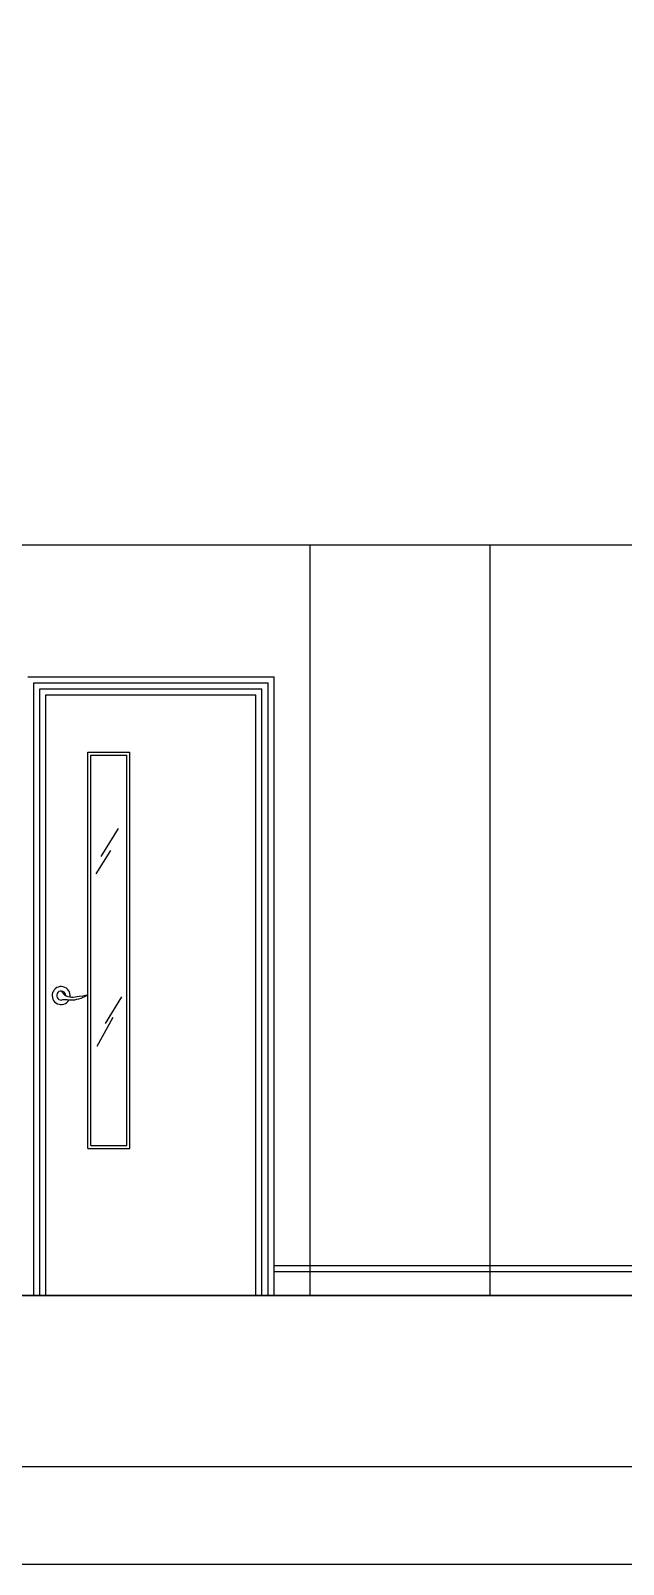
# Model space of a CAD drawing. Header units: inches. Extents: x 11.2 to 54.2, y 16.2 to 41.
# Drawn here: x 41.12 to 43.1, y 16.21 to 21.32 of the extents above; entities that cross this region are included whole.
import ezdxf

# ---------------------------------------------------------------- set-up
doc = ezdxf.new("R2010")
doc.units = ezdxf.units.IN
doc.header["$MEASUREMENT"] = 0
for name, color, linetype in [('02', 2, 'Continuous'), ('1', 1, 'Continuous'), ('4', 4, 'Continuous'), ('kadrbm', 4, 'Continuous')]:
    doc.layers.add(name, color=color, linetype=linetype)

# ---------------------------------------------------------------- blocks, each defined once
blk = doc.blocks.new('kadrbm')
at = {"layer": 'kadrbm', "color": 4}
blk.add_lwpolyline([(0, 0), (0, 24.7972), (21, 24.7972), (21, 0), (0, 0)], close=True, dxfattribs=at)
blk.add_lwpolyline([(20.6631, 0.3257), (20.6631, 24.4603), (0.3369, 24.4603), (0.3369, 0.3257), (20.6631, 0.3257)], dxfattribs=at)

msp = doc.modelspace()

# ---------------------------------------------------------------- linework, layer by layer
at = {"layer": '02'}
for p, q in [((41.134, 17.1039), (41.134, 19.1439)), ((41.134, 19.1439), (41.914, 19.1439)), ((41.154, 17.1039), (41.154, 19.1239)), ((41.154, 19.1239), (41.894, 19.1239)), ((41.894, 17.1039), (41.894, 19.1239)), ((41.914, 17.1039), (41.914, 19.1439)), ((41.415, 18.6597), (41.358, 18.5657)), ((41.3894, 18.5857), (41.3409, 18.5088)), ((41.4264, 18.0989), (41.3723, 18.0106)), ((41.3979, 18.0305), (41.3438, 17.9337)), ((41.934, 17.1839), (43.154, 17.1839))]:
    msp.add_line(p, q, dxfattribs=at)
msp.add_arc((41.2255, 18.1031), 0.015, 358.8276, 273.9363, dxfattribs=at)
msp.add_spline([(41.2265, 18.1181), (41.2328, 18.109), (41.2724, 18.0987), (41.3109, 18.1041), (41.2694, 18.0882), (41.2381, 18.0893), (41.2265, 18.0881)], degree=3, dxfattribs=at)
at = {"layer": '1'}
for p, q in [((40.554, 19.6039), (46.644, 19.6039)), ((42.054, 17.1039), (42.054, 19.6039)), ((42.654, 17.1039), (42.654, 19.6039)), ((41.114, 19.1639), (41.934, 19.1639)), ((41.934, 17.1039), (41.934, 19.1639)), ((41.174, 17.1039), (41.174, 19.1039)), ((41.174, 19.1039), (41.874, 19.1039)), ((41.874, 17.1039), (41.874, 19.1039)), ((41.314, 17.5939), (41.314, 18.9139)), ((41.314, 18.9139), (41.454, 18.9139)), ((41.324, 17.6039), (41.324, 18.9039)), ((41.324, 18.9039), (41.444, 18.9039)), ((41.444, 17.6039), (41.444, 18.9039)), ((41.454, 17.5939), (41.454, 18.9139)), ((41.314, 17.5939), (41.454, 17.5939)), ((41.324, 17.6039), (41.444, 17.6039)), ((41.934, 17.2039), (43.754, 17.2039)), ((40.554, 17.1039), (46.644, 17.1039))]:
    msp.add_line(p, q, dxfattribs=at)
msp.add_arc((41.2255, 18.1031), 0.03, 351.9872, 329.653, dxfattribs=at)
at = {"layer": '4'}
msp.add_line((53.8184, 17.1039), (33.4922, 17.1039), dxfattribs=at)

# ---------------------------------------------------------------- block references
at = {"layer": 'kadrbm'}
msp.add_blockref('kadrbm', (33.1553, 16.2093), dxfattribs=at)

doc.saveas('drawing.dxf')
